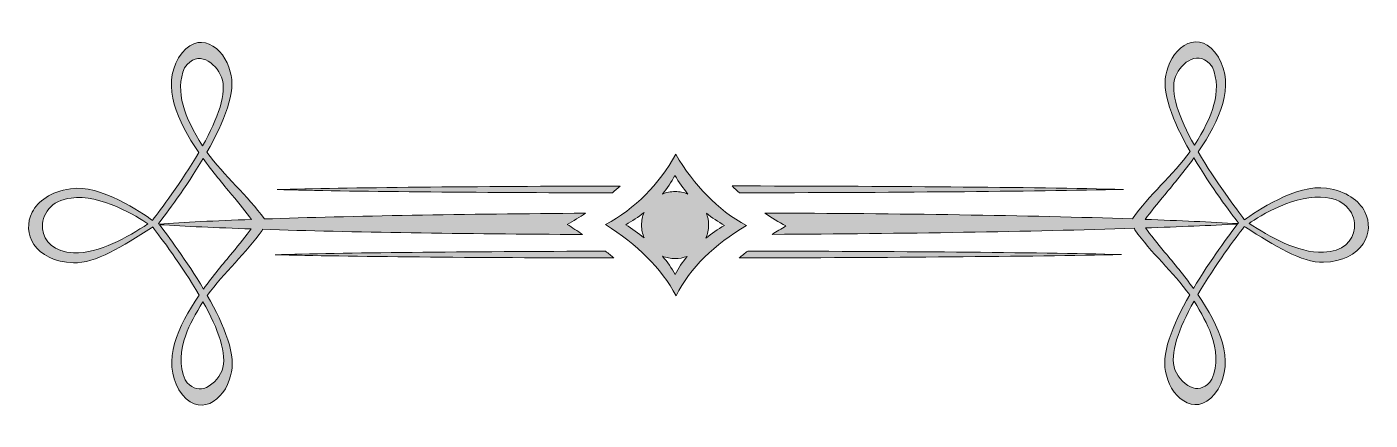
# Model space of a CAD drawing. Header units: inches. Extents: x -548 to 1143, y 173 to 668.
import ezdxf

# ---------------------------------------------------------------- set-up
doc = ezdxf.new("R2010")
doc.units = ezdxf.units.IN
doc.header["$MEASUREMENT"] = 0
doc.layers.add('图层 1', color=7, linetype='Continuous')

# ---------------------------------------------------------------- blocks, each defined once
blk = doc.blocks.new('block 2')
at = {"layer": '图层 1', "true_color": 0xffffff}
h = blk.add_hatch(color=7, dxfattribs=at)
h.dxf.hatch_style = 2
edge = h.paths.add_edge_path()
edge.add_spline(control_points=[(151.4, 406.7), (145.1, 411), (138.6, 415.3), (132, 419.4), (139.9, 423.8), (147.7, 428.5), (155.2, 433.4), (3.2, 432.4), (-139.6, 430), (-249.3, 426.2), (-269.8, 455.5), (-300.1, 480.3), (-321.6, 510.5), (-300.2, 548), (-283.9, 587.6), (-292.5, 611.4), (-299, 642.5), (-333.9, 667.4), (-357.4, 629.1), (-378.5, 592.9), (-359.4, 549.8), (-331.8, 510), (-353.9, 472.2), (-380.5, 437.2), (-389.9, 425), (-390, 424.8), (-390.1, 424.6), (-390.2, 424.4), (-403.7, 434.2), (-455.8, 470), (-493.6, 464.3), (-518.5, 460.5), (-534.4, 448.7), (-541.7, 434.6), (-548.4, 421.6), (-547.6, 406.2), (-539.4, 394.1), (-530.8, 381.3), (-514.1, 371.7), (-489.7, 371), (-489.7, 371), (-489.7, 371), (-489.7, 371), (-462, 370.1), (-427.6, 392.1), (-391.5, 415.1), (-391, 415.4), (-390.4, 415.8), (-389.8, 416.1), (-389.7, 415.9), (-389.6, 415.5), (-389.4, 415.3), (-380, 403.1), (-353.4, 368.1), (-331.3, 330.3), (-358.9, 290.5), (-378, 247.4), (-356.9, 211.2), (-333.5, 172.9), (-298.5, 197.8), (-292, 228.9), (-283.4, 252.7), (-299.7, 292.3), (-321.1, 329.8), (-300.4, 358.9), (-271.8, 383.2), (-252.1, 411.8), (-251.8, 412.2), (-251.6, 412.7), (-251.6, 413.2), (-140.1, 409.5), (1.4, 407.4), (151.4, 406.7)], knot_values=[0, 0, 0, 0, 1, 1, 1, 2, 2, 2, 3, 3, 3, 4, 4, 4, 5, 5, 5, 6, 6, 6, 7, 7, 7, 8, 8, 8, 9, 9, 9, 10, 10, 10, 11, 11, 11, 12, 12, 12, 13, 13, 13, 14, 14, 14, 15, 15, 15, 16, 16, 16, 17, 17, 17, 18, 18, 18, 19, 19, 19, 20, 20, 20, 21, 21, 21, 22, 22, 22, 23, 23, 23, 24, 24, 24, 24], degree=3, periodic=1)
edge = h.paths.add_edge_path()
edge.add_spline(control_points=[(-489.5, 383.5), (-514.2, 384.1), (-527, 398.4), (-528.6, 413.8), (-530.4, 431.2), (-518, 450.2), (-492.6, 452.5), (-456.3, 458), (-408.4, 429.1), (-395.9, 419.9), (-421.6, 403.5), (-456.9, 382.6), (-489.5, 383.5)], knot_values=[0, 0, 0, 0, 1, 1, 1, 2, 2, 2, 3, 3, 3, 4, 4, 4, 4], degree=3, periodic=1)
edge = h.paths.add_edge_path()
edge.add_spline(control_points=[(-349.7, 616.7), (-332.6, 640.5), (-311.1, 622.7), (-303.1, 604.9), (-295.8, 584.7), (-307.7, 552.9), (-327.1, 518.3), (-350, 554.9), (-362.3, 585.5), (-349.7, 616.7)], knot_values=[0, 0, 0, 0, 1, 1, 1, 2, 2, 2, 3, 3, 3, 3], degree=3, periodic=1)
edge = h.paths.add_edge_path()
edge.add_spline(control_points=[(-326.4, 502.3), (-314.6, 486.1), (-301.8, 470.6), (-290.1, 456.4), (-280.7, 445.1), (-272.1, 434.6), (-265.5, 425.6), (-311.4, 423.9), (-350.9, 422), (-382, 419.8), (-382.2, 420), (-382.4, 420.3), (-382.5, 420.5), (-372.9, 432.9), (-347.9, 466), (-326.4, 502.3)], knot_values=[0, 0, 0, 0, 1, 1, 1, 2, 2, 2, 3, 3, 3, 4, 4, 4, 5, 5, 5, 5], degree=3, periodic=1)
edge = h.paths.add_edge_path()
edge.add_spline(control_points=[(-302.6, 235.4), (-307.1, 225.4), (-315.9, 215.4), (-325.7, 212.8), (-333.4, 210.7), (-341.7, 213.2), (-349.2, 223.6), (-356.7, 242.1), (-355.4, 260.5), (-348.3, 279.9), (-343.5, 293.3), (-335.9, 307.1), (-326.6, 322), (-307.2, 287.4), (-295.4, 255.6), (-302.6, 235.4)], knot_values=[0, 0, 0, 0, 1, 1, 1, 2, 2, 2, 3, 3, 3, 4, 4, 4, 5, 5, 5, 5], degree=3, periodic=1)
edge = h.paths.add_edge_path()
edge.add_spline(control_points=[(-289.6, 383.9), (-301.3, 369.7), (-314.1, 354.2), (-325.9, 338), (-347, 373.5), (-371.3, 405.9), (-381.4, 419), (-348.9, 417), (-309.9, 415.2), (-265.7, 413.7), (-272.2, 404.9), (-280.5, 394.8), (-289.6, 383.9)], knot_values=[0, 0, 0, 0, 1, 1, 1, 2, 2, 2, 3, 3, 3, 4, 4, 4, 4], degree=3, periodic=1)
h = blk.add_hatch(color=7, dxfattribs=at)
h.dxf.hatch_style = 2
edge = h.paths.add_edge_path()
edge.add_spline(control_points=[(1136.7, 435.3), (1129.4, 449.4), (1113.5, 461.2), (1088.6, 465), (1050.8, 470.7), (998.7, 434.9), (985.2, 425.1), (985.1, 425.3), (985, 425.5), (984.9, 425.7), (975.5, 437.9), (948.9, 472.9), (926.8, 510.7), (954.4, 550.5), (973.5, 593.5), (952.4, 629.8), (929, 668.1), (894, 643.2), (887.5, 612.1), (878.9, 588.3), (895.2, 548.7), (916.6, 511.2), (895, 480.9), (864.5, 456.1), (844.1, 426.5), (844, 426.5), (844, 426.4), (844, 426.3), (713.1, 430.7), (548.6, 433.1), (381.1, 433.7), (389.6, 427.9), (398.4, 422.4), (407.5, 417.4), (401.7, 413.9), (396, 410.4), (390.4, 406.8), (555.1, 407.7), (716.2, 410.3), (846.7, 414.5), (846.6, 413.7), (846.7, 413), (847.1, 412.5), (866.9, 383.9), (895.4, 359.6), (916.1, 330.5), (894.7, 293), (878.4, 253.4), (887, 229.6), (893.5, 198.5), (928.5, 173.6), (951.9, 211.9), (973, 248.2), (953.9, 291.2), (926.3, 331), (948.4, 368.8), (975, 403.8), (984.4, 416), (984.6, 416.2), (984.7, 416.6), (984.8, 416.8), (985.4, 416.5), (986, 416.1), (986.5, 415.8), (1022.6, 392.8), (1057, 370.8), (1084.7, 371.7), (1084.7, 371.7), (1084.7, 371.7), (1084.7, 371.7), (1109.1, 372.4), (1125.8, 382), (1134.4, 394.8), (1142.6, 406.9), (1143.4, 422.3), (1136.7, 435.3)], knot_values=[0, 0, 0, 0, 1, 1, 1, 2, 2, 2, 3, 3, 3, 4, 4, 4, 5, 5, 5, 6, 6, 6, 7, 7, 7, 8, 8, 8, 9, 9, 9, 10, 10, 10, 11, 11, 11, 12, 12, 12, 13, 13, 13, 14, 14, 14, 15, 15, 15, 16, 16, 16, 17, 17, 17, 18, 18, 18, 19, 19, 19, 20, 20, 20, 21, 21, 21, 22, 22, 22, 23, 23, 23, 24, 24, 24, 25, 25, 25, 25], degree=3, periodic=1)
edge = h.paths.add_edge_path()
edge.add_spline(control_points=[(898.1, 605.6), (906.1, 623.4), (927.6, 641.2), (944.7, 617.4), (957.3, 586.2), (945, 555.6), (922.1, 519), (902.7, 553.6), (890.9, 585.4), (898.1, 605.6)], knot_values=[0, 0, 0, 0, 1, 1, 1, 2, 2, 2, 3, 3, 3, 3], degree=3, periodic=1)
edge = h.paths.add_edge_path()
edge.add_spline(control_points=[(885.1, 457.1), (896.8, 471.2), (909.6, 486.8), (921.4, 503), (942.9, 466.7), (967.9, 433.7), (977.5, 421.2), (977.3, 420.9), (977, 420.6), (976.8, 420.3), (942.6, 422.3), (903.3, 424.1), (860, 425.7), (866.7, 434.8), (875.5, 445.5), (885.1, 457.1)], knot_values=[0, 0, 0, 0, 1, 1, 1, 2, 2, 2, 3, 3, 3, 4, 4, 4, 5, 5, 5, 5], degree=3, periodic=1)
edge = h.paths.add_edge_path()
edge.add_spline(control_points=[(943.3, 280.6), (950.4, 261.2), (951.7, 242.8), (944.2, 224.3), (936.7, 213.9), (928.4, 211.4), (920.7, 213.5), (910.9, 216.1), (902.1, 226.1), (897.6, 236.1), (890.4, 256.3), (902.2, 288.1), (921.6, 322.7), (930.9, 307.8), (938.4, 294), (943.3, 280.6)], knot_values=[0, 0, 0, 0, 1, 1, 1, 2, 2, 2, 3, 3, 3, 4, 4, 4, 5, 5, 5, 5], degree=3, periodic=1)
edge = h.paths.add_edge_path()
edge.add_spline(control_points=[(920.9, 338.7), (909.1, 354.9), (896.3, 370.4), (884.6, 384.6), (875.4, 395.8), (866.9, 406), (860.3, 414.9), (902.8, 416.4), (941.8, 418), (976.4, 419.8), (966.4, 406.8), (942, 374.3), (920.9, 338.7)], knot_values=[0, 0, 0, 0, 1, 1, 1, 2, 2, 2, 3, 3, 3, 4, 4, 4, 4], degree=3, periodic=1)
edge = h.paths.add_edge_path()
edge.add_spline(control_points=[(1123.6, 414.5), (1122, 399.1), (1109.2, 384.8), (1084.5, 384.2), (1051.8, 383.3), (1016.6, 404.2), (990.9, 420.6), (1003.4, 429.8), (1051.3, 458.7), (1087.6, 453.2), (1113, 450.9), (1125.4, 431.9), (1123.6, 414.5)], knot_values=[0, 0, 0, 0, 1, 1, 1, 2, 2, 2, 3, 3, 3, 4, 4, 4, 4], degree=3, periodic=1)
h = blk.add_hatch(color=7, dxfattribs=at)
h.dxf.hatch_style = 2
edge = h.paths.add_edge_path()
edge.add_spline(control_points=[(268.9, 507.6), (247.6, 469.1), (217.9, 439.7), (180.4, 419.1), (220.1, 394.3), (250.1, 364.6), (269.4, 329.3), (286.8, 365.2), (317.7, 394), (357.9, 417.8), (321.1, 438), (291.9, 468.6), (268.9, 507.6)], knot_values=[0, 0, 0, 0, 1, 1, 1, 2, 2, 2, 3, 3, 3, 4, 4, 4, 4], degree=3, periodic=1)
edge = h.paths.add_edge_path()
edge.add_spline(control_points=[(205.8, 419), (214.1, 423.5), (221.8, 428.7), (228.9, 434.5), (226.9, 429.6), (225.8, 424.2), (225.8, 418.5), (225.8, 412.8), (226.9, 407.3), (229, 402.3), (221.9, 408.2), (214.2, 413.8), (205.8, 419)], knot_values=[0, 0, 0, 0, 1, 1, 1, 2, 2, 2, 3, 3, 3, 4, 4, 4, 4], degree=3, periodic=1)
edge = h.paths.add_edge_path()
edge.add_spline(control_points=[(268.2, 356.1), (263.7, 364.3), (258.3, 372), (252.2, 379.4), (257, 377.4), (262.4, 376.3), (268, 376.3), (273.3, 376.3), (278.4, 377.3), (283.1, 379.1), (277.2, 371.9), (272.1, 364.3), (268.2, 356.1)], knot_values=[0, 0, 0, 0, 1, 1, 1, 2, 2, 2, 3, 3, 3, 4, 4, 4, 4], degree=3, periodic=1)
edge = h.paths.add_edge_path()
edge.add_spline(control_points=[(268, 460.7), (262.4, 460.7), (257, 459.6), (252.1, 457.6), (257.9, 464.8), (263.2, 472.5), (267.8, 481), (272.8, 472.6), (278.2, 464.8), (284, 457.6), (279, 459.6), (273.6, 460.7), (268, 460.7)], knot_values=[0, 0, 0, 0, 1, 1, 1, 2, 2, 2, 3, 3, 3, 4, 4, 4, 4], degree=3, periodic=1)
edge = h.paths.add_edge_path()
edge.add_spline(control_points=[(307.4, 433.7), (314.5, 427.8), (322, 422.5), (330.2, 418.1), (321.8, 413.1), (314.1, 407.8), (306.9, 402.2), (309.1, 407.2), (310.2, 412.7), (310.2, 418.5), (310.2, 423.9), (309.2, 429), (307.4, 433.7)], knot_values=[0, 0, 0, 0, 1, 1, 1, 2, 2, 2, 3, 3, 3, 4, 4, 4, 4], degree=3, periodic=1)
h = blk.add_hatch(color=7, dxfattribs=at)
h.dxf.hatch_style = 2
edge = h.paths.add_edge_path()
edge.add_spline(control_points=[(198.8, 467.7), (16.6, 467.2), (-150.1, 465.7), (-233.3, 463.2), (-143.4, 460.8), (15.7, 459.4), (189, 459.1), (192.3, 461.9), (195.6, 464.8), (198.8, 467.7)], knot_values=[0, 0, 0, 0, 1, 1, 1, 2, 2, 2, 3, 3, 3, 3], degree=3, periodic=1)
h = blk.add_hatch(color=7, dxfattribs=at)
h.dxf.hatch_style = 2
edge = h.paths.add_edge_path()
edge.add_spline(control_points=[(832.6, 463.4), (719.2, 466.2), (530.4, 467.6), (339.7, 467.8), (342.8, 464.8), (346, 461.9), (349.2, 459.1), (534.4, 459.4), (716.8, 460.9), (832.6, 463.4)], knot_values=[0, 0, 0, 0, 1, 1, 1, 2, 2, 2, 3, 3, 3, 3], degree=3, periodic=1)
h = blk.add_hatch(color=7, dxfattribs=at)
h.dxf.hatch_style = 2
edge = h.paths.add_edge_path()
edge.add_spline(control_points=[(-235.6, 381.2), (-145.1, 378.8), (15.9, 377.4), (190.7, 377.1), (187.4, 380), (184, 382.8), (180.5, 385.6), (4.6, 385.2), (-154.9, 383.6), (-235.6, 381.2)], knot_values=[0, 0, 0, 0, 1, 1, 1, 2, 2, 2, 3, 3, 3, 3], degree=3, periodic=1)
h = blk.add_hatch(color=7, dxfattribs=at)
h.dxf.hatch_style = 2
edge = h.paths.add_edge_path()
edge.add_spline(control_points=[(348.6, 377.1), (533.2, 377.5), (714.8, 378.9), (830.3, 381.4), (721.2, 384.1), (542.5, 385.5), (359.5, 385.8), (355.8, 382.9), (352.2, 380.1), (348.6, 377.1)], knot_values=[0, 0, 0, 0, 1, 1, 1, 2, 2, 2, 3, 3, 3, 3], degree=3, periodic=1)
at = {"layer": '图层 1', "lineweight": 0}
for points, knots in [([(151.4, 406.7), (145.1, 411), (138.6, 415.3), (132, 419.4), (139.9, 423.8), (147.7, 428.5), (155.2, 433.4), (3.2, 432.4), (-139.6, 430), (-249.3, 426.2), (-269.8, 455.5), (-300.1, 480.3), (-321.6, 510.5), (-300.2, 548), (-283.9, 587.6), (-292.5, 611.4), (-299, 642.5), (-333.9, 667.4), (-357.4, 629.1), (-378.5, 592.9), (-359.4, 549.8), (-331.8, 510), (-353.9, 472.2), (-380.5, 437.2), (-389.9, 425), (-390, 424.8), (-390.1, 424.6), (-390.2, 424.4), (-403.7, 434.2), (-455.8, 470), (-493.6, 464.3), (-518.5, 460.5), (-534.4, 448.7), (-541.7, 434.6), (-548.4, 421.6), (-547.6, 406.2), (-539.4, 394.1), (-530.8, 381.3), (-514.1, 371.7), (-489.7, 371), (-489.7, 371), (-489.7, 371), (-489.7, 371), (-462, 370.1), (-427.6, 392.1), (-391.5, 415.1), (-391, 415.4), (-390.4, 415.8), (-389.8, 416.1), (-389.7, 415.9), (-389.6, 415.5), (-389.4, 415.3), (-380, 403.1), (-353.4, 368.1), (-331.3, 330.3), (-358.9, 290.5), (-378, 247.4), (-356.9, 211.2), (-333.5, 172.9), (-298.5, 197.8), (-292, 228.9), (-283.4, 252.7), (-299.7, 292.3), (-321.1, 329.8), (-300.4, 358.9), (-271.8, 383.2), (-252.1, 411.8), (-251.8, 412.2), (-251.6, 412.7), (-251.6, 413.2), (-140.1, 409.5), (1.4, 407.4), (151.4, 406.7)], [0, 0, 0, 0, 1, 1, 1, 2, 2, 2, 3, 3, 3, 4, 4, 4, 5, 5, 5, 6, 6, 6, 7, 7, 7, 8, 8, 8, 9, 9, 9, 10, 10, 10, 11, 11, 11, 12, 12, 12, 13, 13, 13, 14, 14, 14, 15, 15, 15, 16, 16, 16, 17, 17, 17, 18, 18, 18, 19, 19, 19, 20, 20, 20, 21, 21, 21, 22, 22, 22, 23, 23, 23, 24, 24, 24, 24]), ([(1136.7, 435.3), (1129.4, 449.4), (1113.5, 461.2), (1088.6, 465), (1050.8, 470.7), (998.7, 434.9), (985.2, 425.1), (985.1, 425.3), (985, 425.5), (984.9, 425.7), (975.5, 437.9), (948.9, 472.9), (926.8, 510.7), (954.4, 550.5), (973.5, 593.5), (952.4, 629.8), (929, 668.1), (894, 643.2), (887.5, 612.1), (878.9, 588.3), (895.2, 548.7), (916.6, 511.2), (895, 480.9), (864.5, 456.1), (844.1, 426.5), (844, 426.5), (844, 426.4), (844, 426.3), (713.1, 430.7), (548.6, 433.1), (381.1, 433.7), (389.6, 427.9), (398.4, 422.4), (407.5, 417.4), (401.7, 413.9), (396, 410.4), (390.4, 406.8), (555.1, 407.7), (716.2, 410.3), (846.7, 414.5), (846.6, 413.7), (846.7, 413), (847.1, 412.5), (866.9, 383.9), (895.4, 359.6), (916.1, 330.5), (894.7, 293), (878.4, 253.4), (887, 229.6), (893.5, 198.5), (928.5, 173.6), (951.9, 211.9), (973, 248.2), (953.9, 291.2), (926.3, 331), (948.4, 368.8), (975, 403.8), (984.4, 416), (984.6, 416.2), (984.7, 416.6), (984.8, 416.8), (985.4, 416.5), (986, 416.1), (986.5, 415.8), (1022.6, 392.8), (1057, 370.8), (1084.7, 371.7), (1084.7, 371.7), (1084.7, 371.7), (1084.7, 371.7), (1109.1, 372.4), (1125.8, 382), (1134.4, 394.8), (1142.6, 406.9), (1143.4, 422.3), (1136.7, 435.3)], [0, 0, 0, 0, 1, 1, 1, 2, 2, 2, 3, 3, 3, 4, 4, 4, 5, 5, 5, 6, 6, 6, 7, 7, 7, 8, 8, 8, 9, 9, 9, 10, 10, 10, 11, 11, 11, 12, 12, 12, 13, 13, 13, 14, 14, 14, 15, 15, 15, 16, 16, 16, 17, 17, 17, 18, 18, 18, 19, 19, 19, 20, 20, 20, 21, 21, 21, 22, 22, 22, 23, 23, 23, 24, 24, 24, 25, 25, 25, 25]), ([(-349.7, 616.7), (-332.6, 640.5), (-311.1, 622.7), (-303.1, 604.9), (-295.8, 584.7), (-307.7, 552.9), (-327.1, 518.3), (-350, 554.9), (-362.3, 585.5), (-349.7, 616.7)], [0, 0, 0, 0, 1, 1, 1, 2, 2, 2, 3, 3, 3, 3]), ([(898.1, 605.6), (906.1, 623.4), (927.6, 641.2), (944.7, 617.4), (957.3, 586.2), (945, 555.6), (922.1, 519), (902.7, 553.6), (890.9, 585.4), (898.1, 605.6)], [0, 0, 0, 0, 1, 1, 1, 2, 2, 2, 3, 3, 3, 3]), ([(268.9, 507.6), (247.6, 469.1), (217.9, 439.7), (180.4, 419.1), (220.1, 394.3), (250.1, 364.6), (269.4, 329.3), (286.8, 365.2), (317.7, 394), (357.9, 417.8), (321.1, 438), (291.9, 468.6), (268.9, 507.6)], [0, 0, 0, 0, 1, 1, 1, 2, 2, 2, 3, 3, 3, 4, 4, 4, 4]), ([(-326.4, 502.3), (-314.6, 486.1), (-301.8, 470.6), (-290.1, 456.4), (-280.7, 445.1), (-272.1, 434.6), (-265.5, 425.6), (-311.4, 423.9), (-350.9, 422), (-382, 419.8), (-382.2, 420), (-382.4, 420.3), (-382.5, 420.5), (-372.9, 432.9), (-347.9, 466), (-326.4, 502.3)], [0, 0, 0, 0, 1, 1, 1, 2, 2, 2, 3, 3, 3, 4, 4, 4, 5, 5, 5, 5]), ([(885.1, 457.1), (896.8, 471.2), (909.6, 486.8), (921.4, 503), (942.9, 466.7), (967.9, 433.7), (977.5, 421.2), (977.3, 420.9), (977, 420.6), (976.8, 420.3), (942.6, 422.3), (903.3, 424.1), (860, 425.7), (866.7, 434.8), (875.5, 445.5), (885.1, 457.1)], [0, 0, 0, 0, 1, 1, 1, 2, 2, 2, 3, 3, 3, 4, 4, 4, 5, 5, 5, 5]), ([(268, 460.7), (262.4, 460.7), (257, 459.6), (252.1, 457.6), (257.9, 464.8), (263.2, 472.5), (267.8, 481), (272.8, 472.6), (278.2, 464.8), (284, 457.6), (279, 459.6), (273.6, 460.7), (268, 460.7)], [0, 0, 0, 0, 1, 1, 1, 2, 2, 2, 3, 3, 3, 4, 4, 4, 4]), ([(-489.5, 383.5), (-514.2, 384.1), (-527, 398.4), (-528.6, 413.8), (-530.4, 431.2), (-518, 450.2), (-492.6, 452.5), (-456.3, 458), (-408.4, 429.1), (-395.9, 419.9), (-421.6, 403.5), (-456.9, 382.6), (-489.5, 383.5)], [0, 0, 0, 0, 1, 1, 1, 2, 2, 2, 3, 3, 3, 4, 4, 4, 4]), ([(198.8, 467.7), (16.6, 467.2), (-150.1, 465.7), (-233.3, 463.2), (-143.4, 460.8), (15.7, 459.4), (189, 459.1), (192.3, 461.9), (195.6, 464.8), (198.8, 467.7)], [0, 0, 0, 0, 1, 1, 1, 2, 2, 2, 3, 3, 3, 3]), ([(832.6, 463.4), (719.2, 466.2), (530.4, 467.6), (339.7, 467.8), (342.8, 464.8), (346, 461.9), (349.2, 459.1), (534.4, 459.4), (716.8, 460.9), (832.6, 463.4)], [0, 0, 0, 0, 1, 1, 1, 2, 2, 2, 3, 3, 3, 3]), ([(1123.6, 414.5), (1122, 399.1), (1109.2, 384.8), (1084.5, 384.2), (1051.8, 383.3), (1016.6, 404.2), (990.9, 420.6), (1003.4, 429.8), (1051.3, 458.7), (1087.6, 453.2), (1113, 450.9), (1125.4, 431.9), (1123.6, 414.5)], [0, 0, 0, 0, 1, 1, 1, 2, 2, 2, 3, 3, 3, 4, 4, 4, 4]), ([(205.8, 419), (214.1, 423.5), (221.8, 428.7), (228.9, 434.5), (226.9, 429.6), (225.8, 424.2), (225.8, 418.5), (225.8, 412.8), (226.9, 407.3), (229, 402.3), (221.9, 408.2), (214.2, 413.8), (205.8, 419)], [0, 0, 0, 0, 1, 1, 1, 2, 2, 2, 3, 3, 3, 4, 4, 4, 4]), ([(307.4, 433.7), (314.5, 427.8), (322, 422.5), (330.2, 418.1), (321.8, 413.1), (314.1, 407.8), (306.9, 402.2), (309.1, 407.2), (310.2, 412.7), (310.2, 418.5), (310.2, 423.9), (309.2, 429), (307.4, 433.7)], [0, 0, 0, 0, 1, 1, 1, 2, 2, 2, 3, 3, 3, 4, 4, 4, 4]), ([(-289.6, 383.9), (-301.3, 369.7), (-314.1, 354.2), (-325.9, 338), (-347, 373.5), (-371.3, 405.9), (-381.4, 419), (-348.9, 417), (-309.9, 415.2), (-265.7, 413.7), (-272.2, 404.9), (-280.5, 394.8), (-289.6, 383.9)], [0, 0, 0, 0, 1, 1, 1, 2, 2, 2, 3, 3, 3, 4, 4, 4, 4]), ([(920.9, 338.7), (909.1, 354.9), (896.3, 370.4), (884.6, 384.6), (875.4, 395.8), (866.9, 406), (860.3, 414.9), (902.8, 416.4), (941.8, 418), (976.4, 419.8), (966.4, 406.8), (942, 374.3), (920.9, 338.7)], [0, 0, 0, 0, 1, 1, 1, 2, 2, 2, 3, 3, 3, 4, 4, 4, 4]), ([(-235.6, 381.2), (-145.1, 378.8), (15.9, 377.4), (190.7, 377.1), (187.4, 380), (184, 382.8), (180.5, 385.6), (4.6, 385.2), (-154.9, 383.6), (-235.6, 381.2)], [0, 0, 0, 0, 1, 1, 1, 2, 2, 2, 3, 3, 3, 3]), ([(268.2, 356.1), (263.7, 364.3), (258.3, 372), (252.2, 379.4), (257, 377.4), (262.4, 376.3), (268, 376.3), (273.3, 376.3), (278.4, 377.3), (283.1, 379.1), (277.2, 371.9), (272.1, 364.3), (268.2, 356.1)], [0, 0, 0, 0, 1, 1, 1, 2, 2, 2, 3, 3, 3, 4, 4, 4, 4]), ([(348.6, 377.1), (533.2, 377.5), (714.8, 378.9), (830.3, 381.4), (721.2, 384.1), (542.5, 385.5), (359.5, 385.8), (355.8, 382.9), (352.2, 380.1), (348.6, 377.1)], [0, 0, 0, 0, 1, 1, 1, 2, 2, 2, 3, 3, 3, 3]), ([(-302.6, 235.4), (-307.1, 225.4), (-315.9, 215.4), (-325.7, 212.8), (-333.4, 210.7), (-341.7, 213.2), (-349.2, 223.6), (-356.7, 242.1), (-355.4, 260.5), (-348.3, 279.9), (-343.5, 293.3), (-335.9, 307.1), (-326.6, 322), (-307.2, 287.4), (-295.4, 255.6), (-302.6, 235.4)], [0, 0, 0, 0, 1, 1, 1, 2, 2, 2, 3, 3, 3, 4, 4, 4, 5, 5, 5, 5]), ([(943.3, 280.6), (950.4, 261.2), (951.7, 242.8), (944.2, 224.3), (936.7, 213.9), (928.4, 211.4), (920.7, 213.5), (910.9, 216.1), (902.1, 226.1), (897.6, 236.1), (890.4, 256.3), (902.2, 288.1), (921.6, 322.7), (930.9, 307.8), (938.4, 294), (943.3, 280.6)], [0, 0, 0, 0, 1, 1, 1, 2, 2, 2, 3, 3, 3, 4, 4, 4, 5, 5, 5, 5])]:
    blk.add_open_spline(points, degree=3, knots=knots, dxfattribs=at)

msp = doc.modelspace()

# ---------------------------------------------------------------- block references
at = {"layer": '图层 1'}
msp.add_blockref('block 2', (0, 0), dxfattribs=at)

doc.saveas('drawing.dxf')
